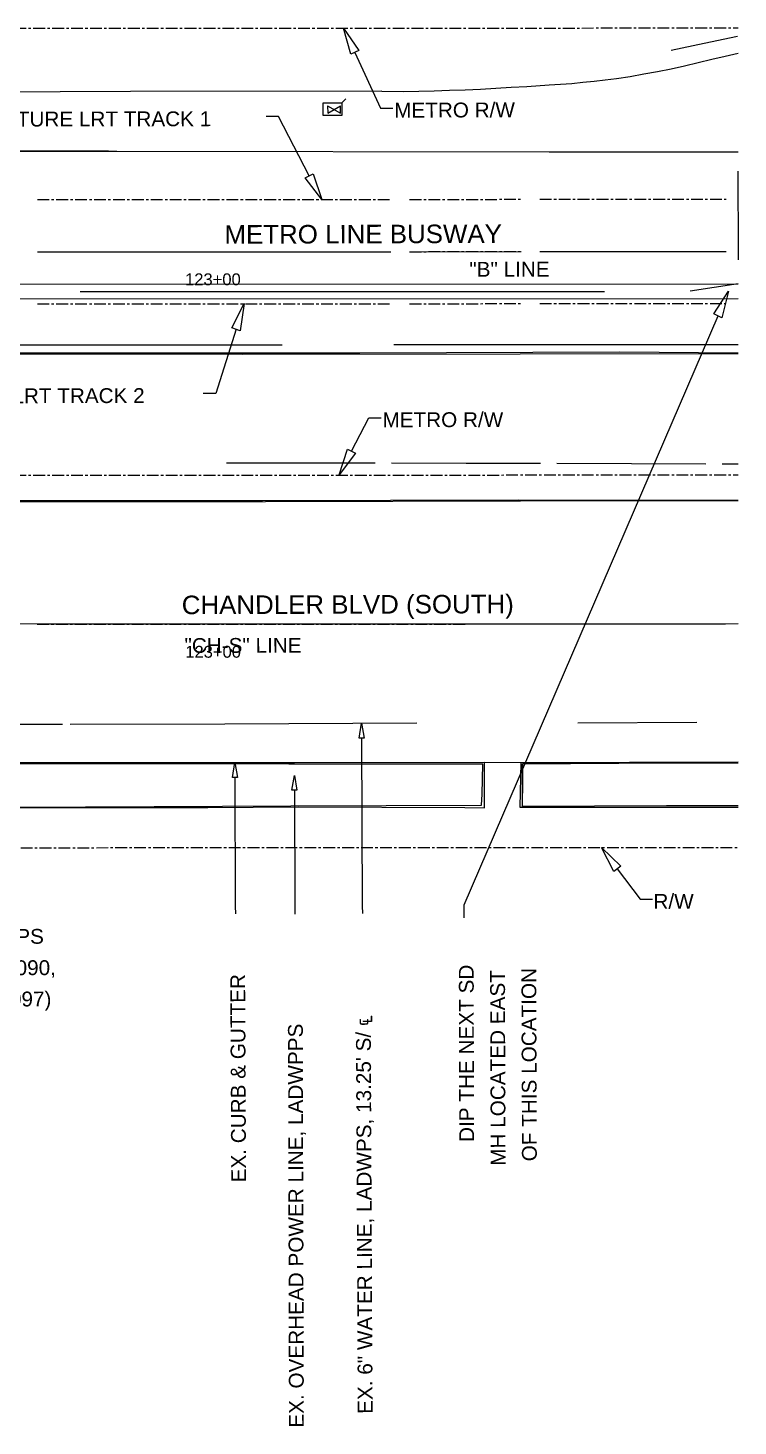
# Model space of a CAD drawing. Header units: feet. Extents: x 111 to 689, y 37 to 445.
# Drawn here: x 436.1 to 531.5, y 107 to 294.7 of the extents above; entities that cross this region are included whole.
import ezdxf

# ---------------------------------------------------------------- set-up
doc = ezdxf.new("R2010")
doc.units = ezdxf.units.FT
doc.linetypes.add('CENTER2', pattern=[2.541, 1.587, -0.318, 0.318, -0.318])
for name, color, linetype in [('AGUA', 5, 'UTIL_W'), ('ANOTACION', 7, 'CONTINUOUS'), ('DIGITALIZADO', 7, 'CONTINUOUS'), ('DRENAJE', 3, 'UTIL_SD'), ('EJE_VIA', 7, 'CONTINUOUS'), ('ESTRUCTURAS', 7, 'CONTINUOUS'), ('METRO_RW', 140, 'CENTER2'), ('TELECOM', 30, 'UTIL_T'), ('TEXTO', 7, 'CONTINUOUS'), ('TOPO', 8, 'CONTINUOUS')]:
    doc.layers.add(name, color=color, linetype=linetype)
doc.styles.add('CAD_TEXT', font='Arial')
doc.styles.add('LTSTD', font='Arial')
doc.linetypes.add('UTIL_SD', pattern='A,4,-3,["SD",LTSTD,S=1.2,R=0,X=-2.22,Y=-0.6],-3', length=10)
doc.linetypes.add('UTIL_T', pattern='A,4,-3,["T",LTSTD,S=1.2,R=0,X=-1.86,Y=-0.6],-3', length=10)
doc.linetypes.add('UTIL_W', pattern='A,4,-3,["W",LTSTD,S=1.2,R=0,X=-1.86,Y=-0.6],-3', length=10)

msp = doc.modelspace()

# ---------------------------------------------------------------- linework, layer by layer
at = {"layer": 'AGUA'}
for p, q in [((415.93, 201.13), (440.73, 201.23)), ((509.93, 201.4), (525.93, 201.47))]:
    msp.add_line(p, q, dxfattribs=at)
msp.add_lwpolyline([(441.73, 201.23), (462.53, 201.27), (488.33, 201.37)], dxfattribs=at)
at = {"layer": 'ANOTACION'}
for points in [[(479.43, 291.13), (478.47, 294.63), (480.5, 291.63), (479.43, 291.13)], [(479.97, 291.37), (483.43, 283.9), (485.1, 283.9)], [(473.87, 274.83), (469.73, 282.77), (468.07, 282.77)], [(474.4, 275.1), (475.53, 271.63), (473.33, 274.57), (474.4, 275.1)], [(528.2, 256.27), (530.2, 259.33), (529.3, 255.77), (528.2, 256.27)], [(463.47, 254.4), (465.13, 257.67), (464.6, 254.03), (463.47, 254.4)], [(528.77, 256), (494.63, 176.9), (494.63, 175.23)], [(464.03, 254.23), (461.3, 245.6), (459.6, 245.6)], [(479.53, 237.87), (481.87, 242.33), (483.53, 242.33)], [(480.07, 237.57), (477.9, 234.67), (479, 238.13), (480.07, 237.57)], [(514.77, 181.43), (513.1, 184.67), (515.73, 182.13), (514.77, 181.43)], [(515.23, 181.77), (518.3, 177.7), (519.97, 177.7)]]:
    msp.add_lwpolyline(points, dxfattribs=at)
at = {"layer": 'DIGITALIZADO'}
for points in [[(480.57, 199.33), (480.9, 201.33), (481.23, 199.33), (480.57, 199.33)], [(480.9, 199.33), (480.97, 176.8), (481, 175.8)], [(463.53, 194.07), (463.87, 196.07), (464.2, 194.07), (463.53, 194.07)], [(463.87, 194.07), (463.9, 176.77), (463.93, 175.77)], [(471.53, 192.33), (471.87, 194.33), (472.2, 192.33), (471.53, 192.33)], [(471.87, 192.33), (471.9, 176.7), (471.9, 175.7)]]:
    msp.add_lwpolyline(points, dxfattribs=at)
at = {"layer": 'DRENAJE'}
for p, q in [((443.1, 259.3), (513.53, 259.3)), ((131.87, 258.17), (531.47, 258.33))]:
    msp.add_line(p, q, dxfattribs=at)
msp.add_lwpolyline([(194.57, 259.17), (131.87, 260.17), (531.47, 260.33), (525.03, 259.33)], dxfattribs=at)
at = {"layer": 'EJE_VIA'}
for p, q in [((437.33, 264.63), (484.83, 264.63)), ((487.33, 264.63), (502.33, 264.67)), ((504.83, 264.67), (529.87, 264.67)), ((437.3, 214.63), (529.8, 214.67))]:
    msp.add_line(p, q, dxfattribs=at)
msp.add_lwpolyline([(531.47, 214.67), (331.77, 214.57), (131.87, 214.5)], dxfattribs=at)
at = {"layer": 'ESTRUCTURAS'}
for p, q in [((476.33, 284.23), (476.37, 283.23)), ((476.33, 284.23), (478.07, 283.23)), ((476.37, 283.23), (478.07, 284.23)), ((478.07, 283.23), (478.07, 284.23))]:
    msp.add_line(p, q, dxfattribs=at)
msp.add_lwpolyline([(478.77, 285.17), (478.23, 284.63), (478.23, 282.9), (475.73, 282.9), (475.73, 284.63), (478.23, 284.63)], dxfattribs=at)
at = {"layer": 'METRO_RW'}
for p, q in [((131.87, 294.5), (531.47, 294.67)), ((437.33, 271.63), (484.83, 271.63)), ((487.33, 271.63), (502.33, 271.67)), ((504.83, 271.67), (529.87, 271.67)), ((437.33, 264.63), (484.83, 264.63)), ((487.33, 264.63), (502.33, 264.67)), ((504.83, 264.67), (529.87, 264.67)), ((437.33, 257.63), (484.83, 257.63)), ((487.33, 257.63), (502.33, 257.67)), ((504.83, 257.67), (529.83, 257.67)), ((131.87, 234.5), (531.47, 234.67)), ((437.3, 214.63), (529.8, 214.67)), ((381.73, 184.6), (531.47, 184.67))]:
    msp.add_line(p, q, dxfattribs=at)
at = {"layer": 'TELECOM'}
msp.add_line((485.2, 252.17), (531.47, 252.17), dxfattribs=at)
msp.add_lwpolyline([(408.67, 252.1), (429.3, 252.13), (470.23, 252.13)], dxfattribs=at)
at = {"layer": 'TOPO'}
msp.add_line((529.33, 236.17), (531.47, 236.17), dxfattribs=at)
for points in [[(522.47, 291.67), (526.93, 292.63), (531.4, 293.57)], [(483.6, 286.17), (486.5, 286.13), (488.57, 286.17), (490.63, 286.23), (492.7, 286.3), (494.8, 286.37), (496.87, 286.47), (498.93, 286.57), (501, 286.7), (503.07, 286.83), (506.1, 287.03), (509.13, 287.23), (510.63, 287.37), (512.13, 287.53), (513.63, 287.7), (515.13, 287.9), (516.97, 288.17), (518.8, 288.5), (520.63, 288.83), (522.47, 289.2), (524.27, 289.6), (526.1, 290.03), (527.93, 290.47), (529.73, 290.87), (531.47, 291.27)], [(483.6, 286.17), (449.83, 286.13), (430.9, 286.07)], [(392.77, 283.9), (392.83, 278.27), (411.03, 278.17), (446.83, 278.23)], [(531.47, 278), (506.1, 278), (448.03, 278.07), (422.17, 278.07)], [(531.43, 275.43), (531.47, 264.6), (531.47, 263.53)], [(372.6, 231), (370, 231.03), (368.63, 231.03), (368.6, 238.6), (368.63, 243.63), (368.6, 251.03), (372.53, 251.1), (375.23, 251.07), (418.17, 251.07), (453.43, 251.07), (480.67, 251.07), (515.53, 251.2), (531.47, 251.07)], [(368.73, 231.07), (368.73, 250.8), (372.4, 250.83), (372.4, 246.93), (375.37, 246.93), (375.33, 250.9), (399.93, 250.9), (429.73, 250.9), (464.9, 250.87), (502.2, 250.9), (531.47, 250.97)], [(368.73, 231.07), (369.8, 231.1), (369.83, 235.07), (372.77, 235.17), (372.7, 231.13), (398.3, 231.13), (434.9, 231.23), (467.57, 231.23), (501.97, 231.33), (531.47, 231.27)], [(462.73, 236.3), (472.73, 236.3), (482.73, 236.27)], [(484.93, 236.27), (494.93, 236.23), (504.93, 236.23)], [(507.13, 236.23), (517.13, 236.2), (527.13, 236.17)], [(531.47, 231.17), (502.23, 231.13), (467.97, 231.07), (433.9, 231.03), (395.53, 231)], [(434.53, 196.07), (434.4, 190), (460.23, 190.03), (472.43, 190.1), (494.77, 190), (497.4, 189.97), (497.4, 194.37), (497.4, 196.1)], [(434.53, 196.07), (471.87, 196.07), (497.4, 196.1), (502.3, 196.07), (531.47, 196.17)], [(497, 190.33), (497.07, 191.83), (497.17, 195.83), (471.1, 195.83), (434.67, 195.9), (434.6, 190.07), (471.37, 190.23), (497, 190.33)], [(502.3, 196.07), (502.17, 190.07), (531.47, 190.07)], [(531.47, 190.23), (521.87, 190.23), (502.5, 190.17), (502.5, 191.93), (502.5, 195.9), (521.9, 196), (531.47, 196)], [(531.47, 196), (521.9, 196), (502.5, 195.9), (502.5, 191.93)]]:
    msp.add_lwpolyline(points, dxfattribs=at)

# ---------------------------------------------------------------- texts
at = {"layer": 'TEXTO', "style": 'CAD_TEXT'}
for s, height, rotation, p in [('FUTURE LRT TRACK 1', 1.9907, 0.1043, (430.87, 281.43)), ('METRO R/W', 1.991, 0.1868, (485.27, 282.63)), ('METRO LINE BUSWAY', 2.4886, 0.1593, (462.47, 265.7)), ('"B" LINE', 1.991, 0.1427, (495.37, 261.27)), ('FUTURE LRT TRACK 2', 1.9907, 0.1043, (421.93, 244.27)), ('METRO R/W', 1.991, 0.0934, (483.7, 241.07)), ('CHANDLER BLVD (SOUTH)', 2.4886, 0.1702, (456.73, 215.97)), ('"CH-S" LINE', 1.9909, 0.0991, (457.1, 210.77)), ('EX. OVERHEAD POWER LINE, LADWPPS', 1.9909, 0.1702, (383.97, 171.57)), ('(ID- W/O CONFLICT 2038,2087, 2088, 2090,', 1.9909, 0.165, (384.03, 167.37)), ('EX. CURB & GUTTER', 1.9909, 90.2693, (465.37, 139.7)), ('DIP THE NEXT SD', 1.9909, 90.1266, (496, 145.13)), ('MH LOCATED EAST', 1.9909, 90.1759, (500.23, 141.93)), ('OF THIS LOCATION', 1.9909, 90.1759, (504.43, 142.53)), ('2091, 2092, 2093, 2094, 20995, 2096, 2097)', 1.9909, 0.165, (384.17, 163.17)), ('EX. 6" WATER LINE, LADWPS, 13.25\' S/ ℄', 1.9909, 90.2693, (482.37, 108.63)), ('EX. OVERHEAD POWER LINE, LADWPPS', 1.9909, 90.1427, (473.13, 106.77))]:
    msp.add_text(s, height=height, rotation=rotation, dxfattribs=at).set_placement(p)
for s, height, p in [('123+00', 1.593, (457.17, 260.13)), ('123+00', 1.593, (457.2, 210.13)), ('R/W', 1.991, (520.1, 176.43))]:
    msp.add_text(s, height=height, dxfattribs=at).set_placement(p)

doc.saveas('drawing.dxf')
